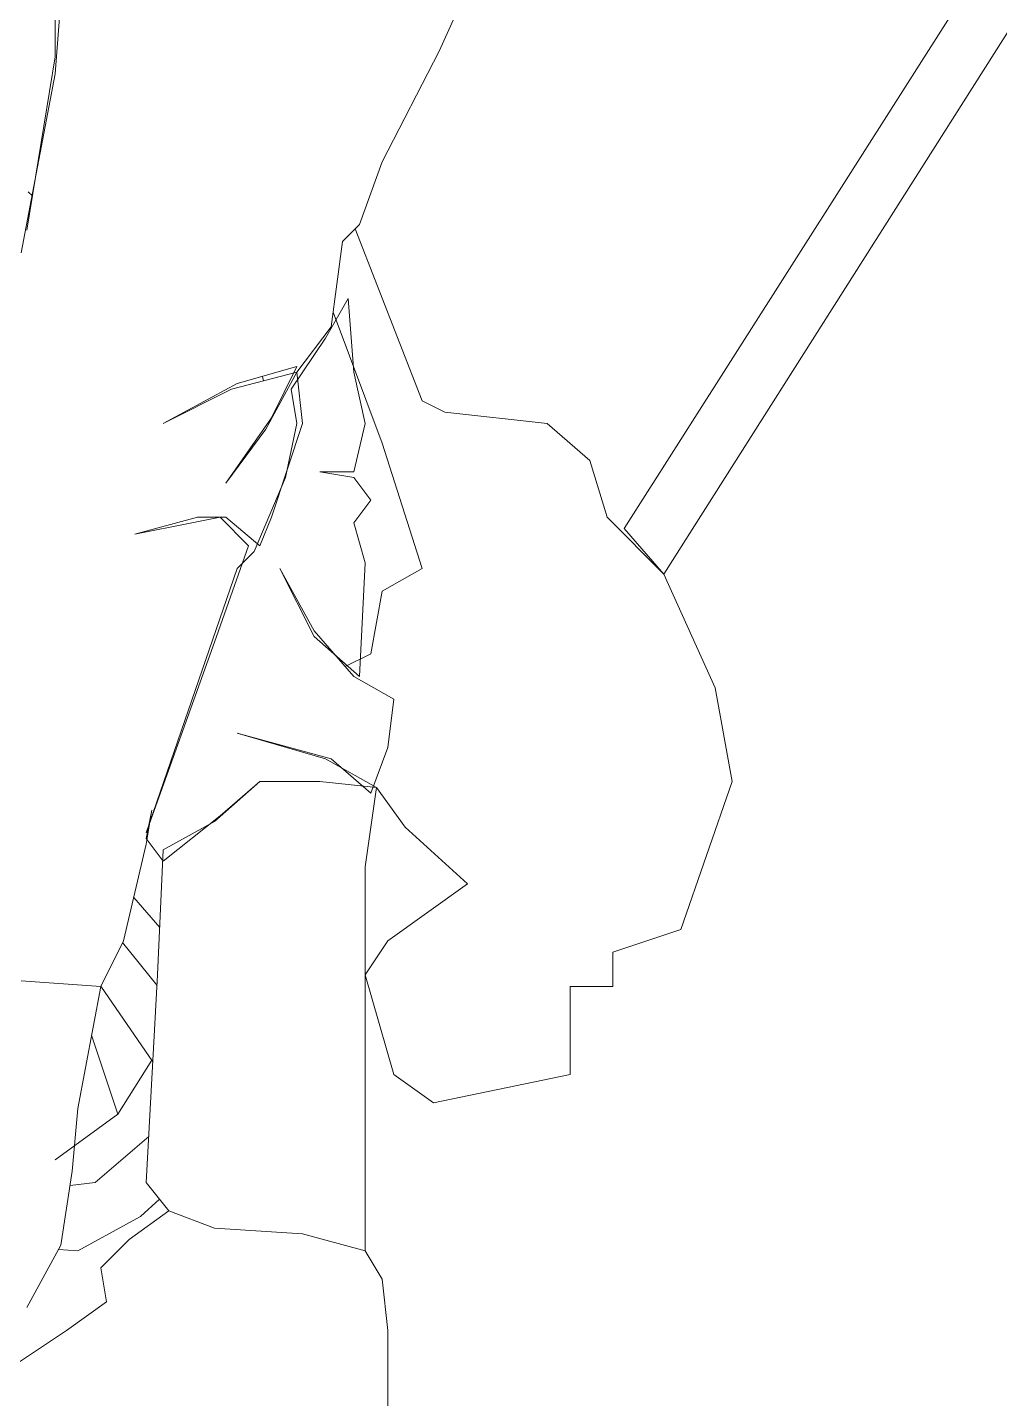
# Model space of a CAD drawing. Extents: x -1568 to -728, y -1287 to -990.
# Drawn here: x -840.113 to -838.227, y -1165.639 to -1162.979 of the extents above; entities that cross this region are included whole.
import ezdxf

# ---------------------------------------------------------------- set-up
doc = ezdxf.new("R2010")
doc.units = 0
doc.header["$LTSCALE"] = 5
doc.layers.get('0').update_dxf_attribs({"linetype": 'CONTINUOUS'})
doc.layers.add('标注', color=4, linetype='CONTINUOUS', lineweight=15)
doc.styles.get("Standard").update_dxf_attribs({"font": 'simplex1.shx', "width": 0.7, "bigfont": 'hztxt.shx'})

# ---------------------------------------------------------------- blocks, each defined once
blk = doc.blocks.new('单车')
at = {"color": 143, "linetype": 'Continuous'}
for p, q in [((-1439.4051, -1093.3081), (-1439.2506, -1093.6501)), ((-1440.3318, -1093.4405), (-1439.6092, -1094.5768)), ((-1438.5059, -1093.6942), (-1438.517, -1093.5508)), ((-1438.5059, -1093.5728), (-1438.5059, -1093.6611)), ((-1439.6864, -1094.665), (-1440.3649, -1093.5949)), ((-1439.2506, -1093.6501), (-1439.1403, -1093.8652)), ((-1438.5059, -1093.6611), (-1438.4508, -1093.9976)), ((-1438.4397, -1094.0417), (-1438.5059, -1093.6942)), ((-1439.1403, -1093.8652), (-1439.0962, -1093.9866)), ((-1438.4617, -1093.9312), (-1438.4535, -1093.923)), ((-1439.0962, -1093.9866), (-1439.0631, -1094.0197)), ((-1439.2175, -1094.3286), (-1439.0879, -1093.9949)), ((-1439.0631, -1094.0197), (-1439.041, -1094.1851)), ((-1439.0741, -1094.13), (-1439.0851, -1094.2734)), ((-1439.03, -1094.2072), (-1439.0741, -1094.13)), ((-1439.0448, -1094.1567), (-1439.1403, -1094.4113)), ((-1439.041, -1094.1851), (-1438.9748, -1094.2734)), ((-1438.9638, -1094.3065), (-1439.03, -1094.2072)), ((-1439.0851, -1094.2734), (-1439.1072, -1094.3727)), ((-1438.9748, -1094.2734), (-1438.9858, -1094.3727)), ((-1438.9748, -1094.2624), (-1438.9252, -1094.3617)), ((-1438.859, -1094.2955), (-1438.9748, -1094.2624)), ((-1438.9748, -1094.2734), (-1438.8479, -1094.3065)), ((-1438.9141, -1094.3837), (-1438.9748, -1094.2734)), ((-1438.908, -1094.2814), (-1438.91, -1094.2903)), ((-1438.9748, -1094.3727), (-1438.9638, -1094.3065)), ((-1438.7155, -1094.3727), (-1438.859, -1094.2955)), ((-1438.8479, -1094.3065), (-1438.7155, -1094.3727)), ((-1439.2617, -1094.3506), (-1439.2175, -1094.3286)), ((-1439.4602, -1094.3727), (-1439.2617, -1094.3506)), ((-1438.926, -1094.3601), (-1438.9263, -1094.3616)), ((-1438.9252, -1094.3617), (-1438.8369, -1094.4885)), ((-1439.543, -1094.4444), (-1439.4602, -1094.3727)), ((-1439.1072, -1094.3727), (-1439.0851, -1094.4665)), ((-1438.9858, -1094.3727), (-1438.9252, -1094.5547)), ((-1438.9527, -1094.4775), (-1438.9748, -1094.3727)), ((-1438.8369, -1094.4885), (-1438.9141, -1094.3837)), ((-1439.1403, -1094.4113), (-1439.2175, -1094.654)), ((-1439.5761, -1094.5547), (-1439.543, -1094.4444)), ((-1439.0189, -1094.4665), (-1439.0851, -1094.4775)), ((-1439.0851, -1094.4665), (-1439.0189, -1094.4665)), ((-1439.0851, -1094.4775), (-1439.1182, -1094.5216)), ((-1438.952, -1094.4742), (-1438.9527, -1094.4775)), ((-1438.8921, -1094.6209), (-1438.9527, -1094.4775)), ((-1439.1182, -1094.5216), (-1439.0851, -1094.5657)), ((-1439.6864, -1094.665), (-1439.5761, -1094.5547)), ((-1439.6092, -1094.5768), (-1439.6864, -1094.665)), ((-1439.0851, -1094.5657), (-1439.1072, -1094.643)), ((-1438.9252, -1094.5547), (-1438.9031, -1094.6099)), ((-1438.9031, -1094.6099), (-1438.8369, -1094.5547)), ((-1438.8259, -1094.5547), (-1438.881, -1094.6099)), ((-1438.8369, -1094.5547), (-1438.7817, -1094.5547)), ((-1438.7707, -1094.5657), (-1438.8259, -1094.5547)), ((-1438.7817, -1094.5547), (-1438.6604, -1094.5878)), ((-1438.6604, -1094.5878), (-1438.7707, -1094.5657)), ((-1438.859, -1094.654), (-1438.8921, -1094.6209)), ((-1438.881, -1094.6099), (-1438.8148, -1094.7974)), ((-1439.2175, -1094.654), (-1439.1403, -1094.6981)), ((-1439.1072, -1094.643), (-1439.0962, -1094.8636)), ((-1438.9417, -1094.654), (-1439.0079, -1094.7754)), ((-1439.0079, -1094.7864), (-1438.9417, -1094.654)), ((-1438.6824, -1095.167), (-1438.859, -1094.654)), ((-1439.7857, -1094.8857), (-1439.6864, -1094.665)), ((-1439.1403, -1094.6981), (-1439.1182, -1094.8195)), ((-1439.0962, -1094.8636), (-1439.0079, -1094.7864)), ((-1439.0079, -1094.7754), (-1439.0851, -1094.8636)), ((-1438.8148, -1094.7974), (-1438.6824, -1095.167)), ((-1439.1182, -1094.8195), (-1439.0683, -1094.8445)), ((-1439.0851, -1094.8636), (-1439.1624, -1094.9078)), ((-1439.8188, -1095.0677), (-1439.7857, -1094.8857)), ((-1439.1624, -1094.9078), (-1439.1513, -1095.0015)), ((-1439.041, -1095.0236), (-1438.859, -1094.9739)), ((-1438.859, -1094.9739), (-1439.03, -1095.0236)), ((-1439.1513, -1095.0015), (-1439.1182, -1095.0898)), ((-1439.03, -1095.0236), (-1439.1293, -1095.0788)), ((-1439.1182, -1095.0898), (-1439.041, -1095.0236)), ((-1439.7195, -1095.3546), (-1439.8188, -1095.0677)), ((-1439.1293, -1095.0788), (-1439.1844, -1095.156)), ((-1439.0189, -1095.0677), (-1439.1293, -1095.0788)), ((-1439.1293, -1095.0788), (-1439.1072, -1095.2332)), ((-1439.0189, -1095.0677), (-1438.9031, -1095.0677)), ((-1438.9031, -1095.0677), (-1439.0189, -1095.0677)), ((-1438.9031, -1095.0677), (-1438.8259, -1095.1339)), ((-1438.8148, -1095.145), (-1438.9031, -1095.0677)), ((-1438.8259, -1095.1339), (-1438.7155, -1095.2222)), ((-1438.6935, -1095.1229), (-1438.6824, -1095.1891)), ((-1438.6824, -1095.178), (-1438.6935, -1095.1229)), ((-1439.1844, -1095.156), (-1439.3058, -1095.2663)), ((-1438.7155, -1095.2001), (-1438.8148, -1095.145)), ((-1438.7155, -1095.2222), (-1438.6824, -1095.178)), ((-1438.6824, -1095.1891), (-1438.6383, -1095.3766)), ((-1438.7045, -1095.4428), (-1438.7155, -1095.2001)), ((-1439.1072, -1095.2332), (-1439.1072, -1095.9779)), ((-1439.3058, -1095.2663), (-1439.1513, -1095.3766)), ((-1438.6582, -1095.2924), (-1438.7087, -1095.3508)), ((-1439.5871, -1095.3987), (-1439.7195, -1095.3546)), ((-1439.5871, -1095.4649), (-1439.5871, -1095.3987)), ((-1439.1513, -1095.3766), (-1439.1072, -1095.4428)), ((-1438.7034, -1095.4635), (-1438.6366, -1095.38)), ((-1438.6383, -1095.3766), (-1438.5942, -1095.4649)), ((-1439.1072, -1095.4428), (-1439.1624, -1095.6359)), ((-1438.6824, -1095.8455), (-1438.7045, -1095.4428)), ((-1438.4397, -1095.4539), (-1438.5942, -1095.4649)), ((-1438.5942, -1095.4649), (-1438.4397, -1095.4539)), ((-1439.5044, -1095.4649), (-1439.5871, -1095.4649)), ((-1439.5044, -1095.6359), (-1439.5044, -1095.4649)), ((-1438.5944, -1095.4645), (-1438.6953, -1095.6114)), ((-1438.5942, -1095.4649), (-1438.5501, -1095.7021)), ((-1438.6273, -1095.7131), (-1438.5766, -1095.5597)), ((-1438.6273, -1095.7131), (-1438.6932, -1095.6083)), ((-1439.2396, -1095.6911), (-1439.5044, -1095.6359)), ((-1439.1624, -1095.6359), (-1439.2396, -1095.6911)), ((-1438.5059, -1095.8014), (-1438.6273, -1095.7131)), ((-1438.5501, -1095.7021), (-1438.539, -1095.8235)), ((-1438.5832, -1095.8455), (-1438.6873, -1095.7562)), ((-1438.539, -1095.8235), (-1438.517, -1095.9669)), ((-1438.7266, -1095.9007), (-1438.6824, -1095.8455)), ((-1438.5347, -1095.8516), (-1438.5832, -1095.8455)), ((-1438.7081, -1095.8776), (-1438.6714, -1095.9117)), ((-1438.8148, -1095.9338), (-1438.7266, -1095.9007)), ((-1438.8148, -1095.9338), (-1438.7266, -1095.9007)), ((-1438.7266, -1095.9007), (-1438.7266, -1095.9007)), ((-1438.7266, -1095.9007), (-1438.6493, -1095.9558)), ((-1438.9858, -1095.9448), (-1438.8148, -1095.9338)), ((-1438.9858, -1095.9448), (-1438.8148, -1095.9338)), ((-1438.6714, -1095.9117), (-1438.5501, -1095.9779)), ((-1439.1072, -1095.9779), (-1438.9858, -1095.9448)), ((-1439.1072, -1095.9779), (-1438.9858, -1095.9448)), ((-1438.6493, -1095.9558), (-1438.5942, -1096.011)), ((-1439.1403, -1096.0331), (-1439.1072, -1095.9779)), ((-1438.5501, -1095.9779), (-1438.5121, -1095.9758)), ((-1438.517, -1095.9669), (-1438.4508, -1096.0882)), ((-1438.5942, -1096.011), (-1438.6052, -1096.0772)), ((-1439.1513, -1096.1324), (-1439.1403, -1096.0331)), ((-1438.6052, -1096.0772), (-1438.528, -1096.1324)), ((-1439.1513, -1096.3034), (-1439.1513, -1096.1324)), ((-1438.528, -1096.1324), (-1438.4287, -1096.1986))]:
    blk.add_line(p, q, dxfattribs=at)
at = {"color": 143, "width": 0.8, "flags": 9}
for tag in ['YSIZE', 'XSIZE']:
    blk.add_attdef(tag, (-1438.3956, -1096.4688), '', height=0.00181, dxfattribs=at)

msp = doc.modelspace()

# ---------------------------------------------------------------- block references
at = {"layer": '标注', "xscale": -1}
msp.add_blockref('单车', (-2278.56464, -69.37473), dxfattribs=at)

doc.saveas('drawing.dxf')
